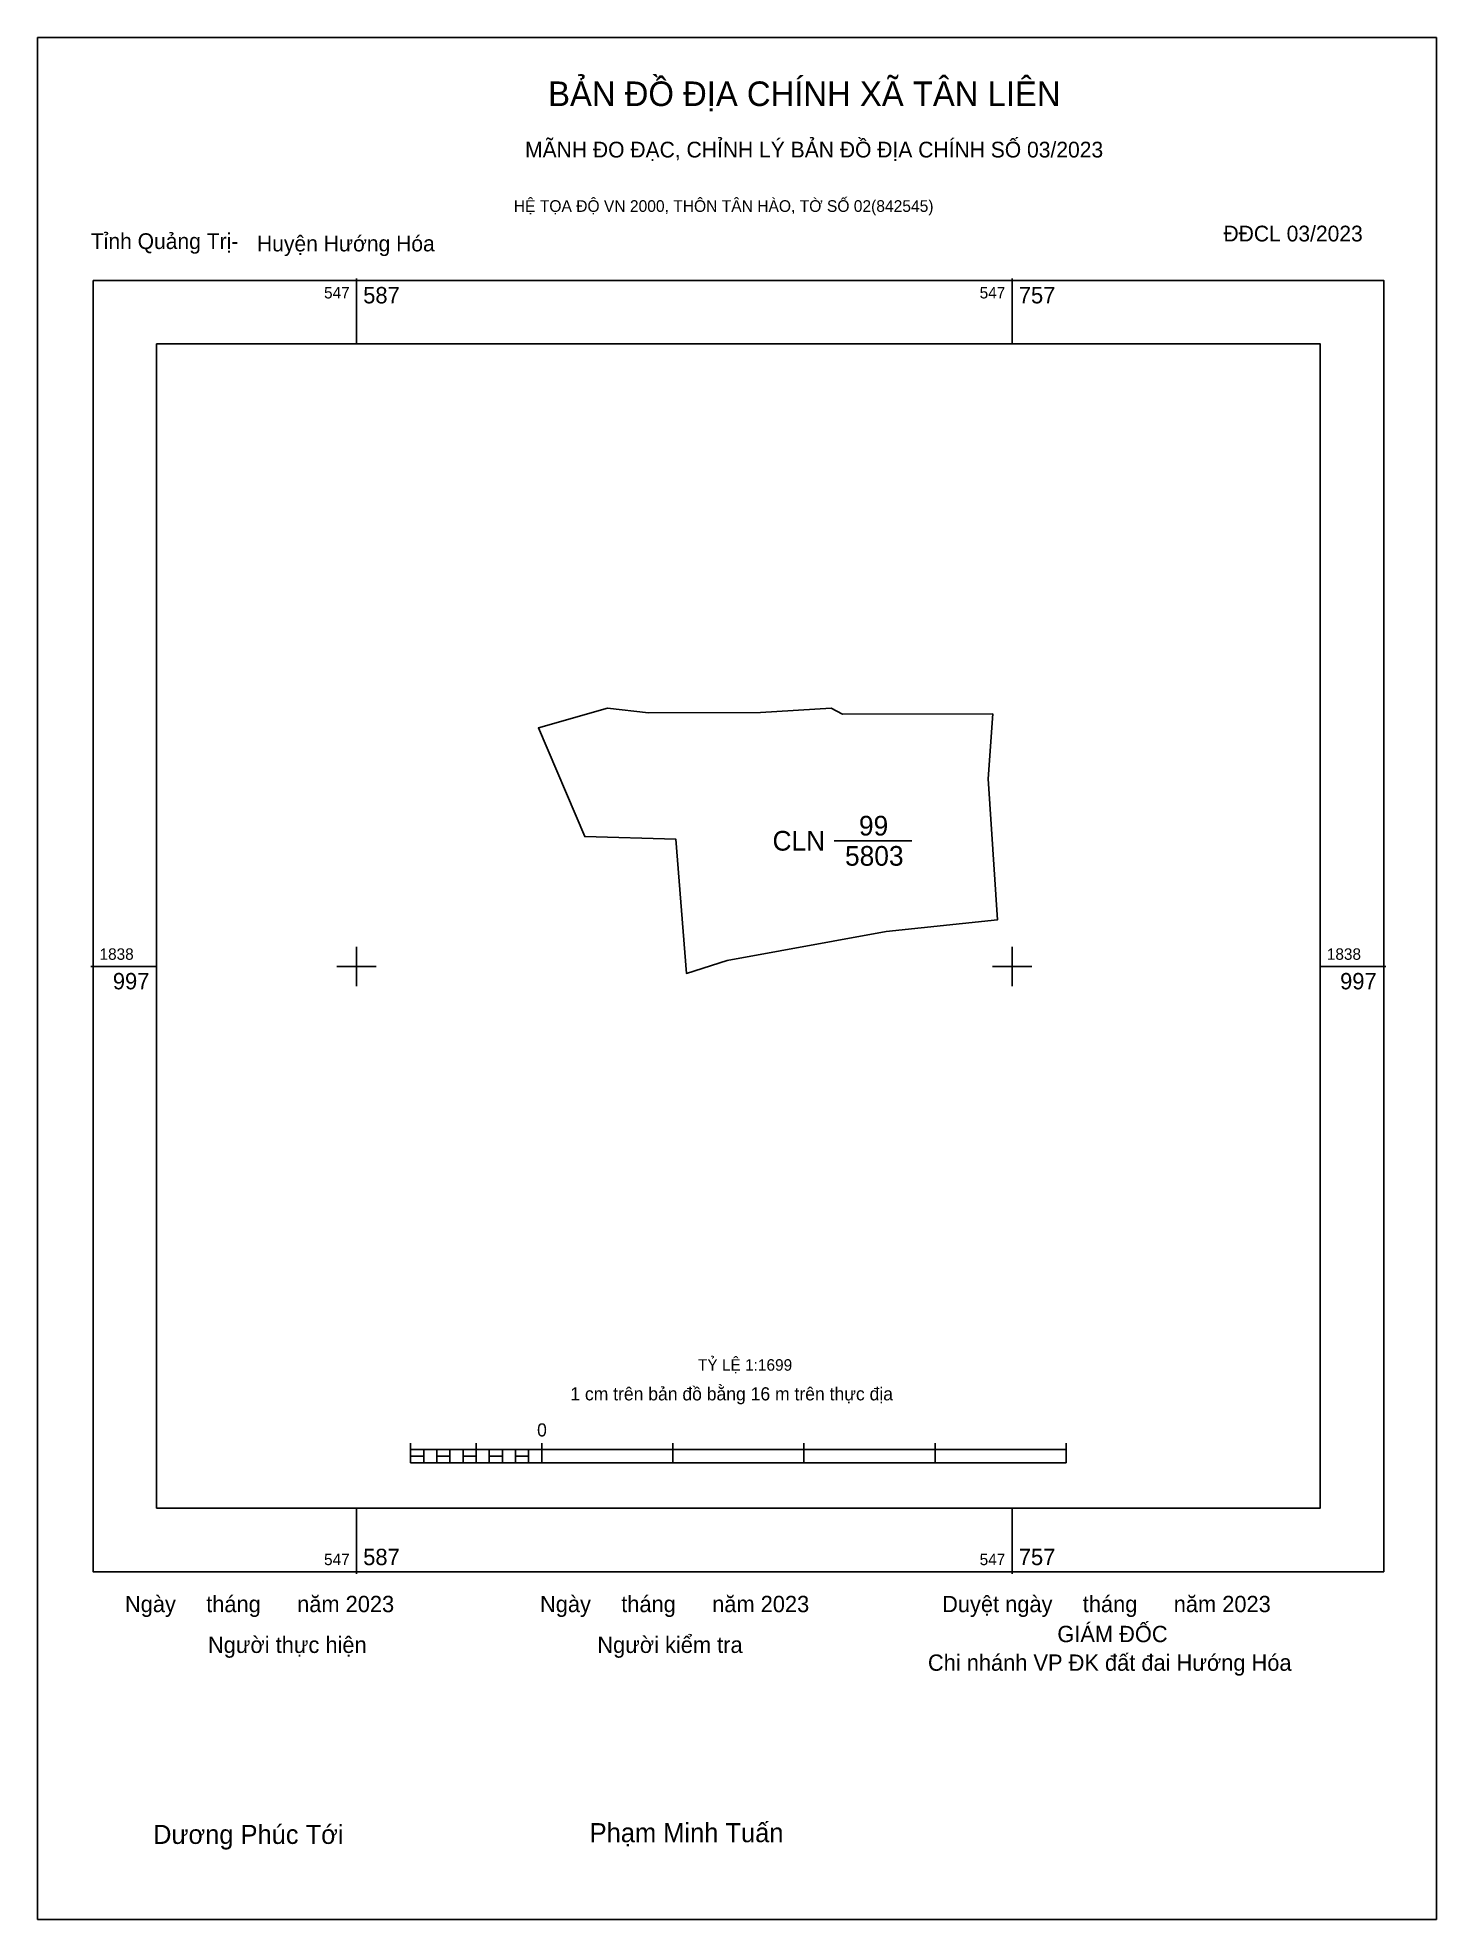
# Model space of a CAD drawing. Extents: x 547505 to 547868, y 1838751 to 1839238.
import ezdxf

# ---------------------------------------------------------------- set-up
doc = ezdxf.new("R2010")
doc.units = 0
for name, color, linetype in [('Level 10', 7, 'Continuous'), ('Level 13', 7, 'Continuous'), ('Level 15', 7, 'Continuous'), ('Level 6', 7, 'Continuous'), ('Level 62', 7, 'Continuous'), ('Level 63', 7, 'Continuous'), ('Level 9', 7, 'Continuous')]:
    doc.layers.add(name, color=color, linetype=linetype)

msp = doc.modelspace()

# ---------------------------------------------------------------- linework, layer by layer
at = {"layer": 'Level 10'}
msp.add_line((547711.44, 1839030.14), (547731.54, 1839030.14), dxfattribs=at)
msp.add_lwpolyline([(547710.66, 1839064.52), (547713.64, 1839062.92), (547752.56, 1839063.02), (547751.35, 1839046.2), (547753.75, 1839009.62), (547724.97, 1839006.62), (547683.73, 1838999.09), (547673.16, 1838995.77), (547670.44, 1839030.52), (547646.8, 1839031.22), (547634.82, 1839059.36), (547652.7, 1839064.45), (547663.31, 1839063.32), (547692.34, 1839063.33)], close=True, dxfattribs=at)
at = {"layer": 'Level 15'}
msp.add_lwpolyline([(547505.03, 1839238.2), (547867.52, 1839238.2), (547867.52, 1838750.73), (547505.03, 1838750.73)], close=True, dxfattribs=at)
at = {"layer": 'Level 62'}
msp.add_lwpolyline([(547535.84, 1839158.84), (547837.44, 1839158.84), (547837.44, 1838857.25), (547535.84, 1838857.25)], close=True, dxfattribs=at)
at = {"layer": 'Level 63'}
for p, q in [((547587.7, 1839175.83), (547587.7, 1839158.84)), ((547757.6, 1839175.83), (547757.6, 1839158.84)), ((547587.7, 1839002.7), (547587.7, 1838992.5)), ((547757.6, 1839002.7), (547757.6, 1838992.5)), ((547518.85, 1838997.6), (547535.84, 1838997.6)), ((547582.6, 1838997.6), (547592.8, 1838997.6)), ((547752.5, 1838997.6), (547762.7, 1838997.6)), ((547837.44, 1838997.6), (547854.43, 1838997.6)), ((547601.69, 1838874.12), (547601.69, 1838869.03)), ((547618.68, 1838874.12), (547618.68, 1838869.03)), ((547635.67, 1838874.12), (547635.67, 1838869.03)), ((547669.65, 1838874.12), (547669.65, 1838869.03)), ((547703.63, 1838874.12), (547703.63, 1838869.03)), ((547737.61, 1838874.12), (547737.61, 1838869.03)), ((547771.59, 1838874.12), (547771.59, 1838869.03)), ((547601.69, 1838872.43), (547771.59, 1838872.43)), ((547601.69, 1838869.03), (547771.59, 1838869.03)), ((547605.09, 1838872.43), (547605.09, 1838869.03)), ((547608.49, 1838872.43), (547608.49, 1838869.03)), ((547611.88, 1838872.43), (547611.88, 1838869.03)), ((547615.28, 1838872.43), (547615.28, 1838869.03)), ((547618.68, 1838872.43), (547618.68, 1838869.03)), ((547622.08, 1838872.43), (547622.08, 1838869.03)), ((547625.48, 1838872.43), (547625.48, 1838869.03)), ((547628.87, 1838872.43), (547628.87, 1838869.03)), ((547632.27, 1838872.43), (547632.27, 1838869.03)), ((547635.67, 1838872.43), (547635.67, 1838869.03)), ((547587.7, 1838857.25), (547587.7, 1838840.26)), ((547757.6, 1838857.25), (547757.6, 1838840.26))]:
    msp.add_line(p, q, dxfattribs=at)
for points in [[(547519.39, 1839175.3), (547853.9, 1839175.3), (547853.9, 1838840.79), (547519.39, 1838840.79)], [(547601.69, 1838870.73), (547605.09, 1838870.73), (547605.09, 1838869.03), (547601.69, 1838869.03)], [(547601.69, 1838870.73), (547605.09, 1838870.73), (547605.09, 1838869.03), (547601.69, 1838869.03)], [(547608.49, 1838870.73), (547611.88, 1838870.73), (547611.88, 1838869.03), (547608.49, 1838869.03)], [(547615.28, 1838870.73), (547618.68, 1838870.73), (547618.68, 1838869.03), (547615.28, 1838869.03)], [(547622.08, 1838870.73), (547625.48, 1838870.73), (547625.48, 1838869.03), (547622.08, 1838869.03)], [(547628.87, 1838870.73), (547632.27, 1838870.73), (547632.27, 1838869.03), (547628.87, 1838869.03)]]:
    msp.add_lwpolyline(points, close=True, dxfattribs=at)

# ---------------------------------------------------------------- texts
at = {"layer": 'Level 13'}
for s, p in [('99', (547717.88, 1839031.5)), ('CLN', (547695.48, 1839027.59)), ('5803', (547714.27, 1839023.68))]:
    msp.add_text(s, height=5.097, dxfattribs=at).set_placement(p)
at = {"layer": 'Level 6'}
msp.add_text('TỶ LỆ 1:1699', height=2.9867, dxfattribs=at).set_placement((547676.15, 1838892.86))
at = {"layer": 'Level 63'}
for s, height, p in [('BẢN ĐỒ ĐỊA CHÍNH XÃ TÂN LIÊN', 6.3605, (547637.32, 1839220.48)), ('MÃNH ĐO ĐẠC, CHỈNH LÝ BẢN ĐỒ ĐỊA CHÍNH SỐ 03/2023', 4.0813, (547631.35, 1839207.15)), ('HỆ TỌA ĐỘ VN 2000, THÔN TÂN HÀO, TỜ SỐ 02(842545)', 3.0212, (547628.44, 1839193.06)), ('547', 2.973, (547579.26, 1839170.63)), ('587', 4.248, (547589.4, 1839169.35)), ('547', 2.973, (547749.16, 1839170.63)), ('757', 4.248, (547759.3, 1839169.35)), ('1838', 2.973, (547521.08, 1838999.3)), ('1838', 2.973, (547839.14, 1838999.3)), ('997', 4.248, (547524.52, 1838991.65)), ('997', 4.248, (547842.57, 1838991.65)), ('1 cm trên bản đồ bằng 16 m trên thực địa', 3.398, (547643.08, 1838885.17)), ('0', 3.4, (547634.47, 1838875.82)), ('547', 2.973, (547579.26, 1838842.49)), ('587', 4.248, (547589.4, 1838842.49)), ('547', 2.973, (547749.16, 1838842.49)), ('757', 4.248, (547759.3, 1838842.49)), ('Ngày     tháng      năm 2023', 4.2277, (547527.66, 1838830.31)), ('Ngày     tháng      năm 2023', 4.2277, (547635.22, 1838830.31)), ('Duyệt ngày     tháng      năm 2023', 4.2277, (547739.43, 1838830.31)), ('Người kiểm tra', 4.2277, (547650.08, 1838819.74)), ('GIÁM ĐỐC', 4.228, (547769.29, 1838822.54)), ('Người thực hiện', 4.2277, (547549.17, 1838819.74)), ('Chi nhánh VP ĐK đất đai Hướng Hóa', 4.2277, (547735.76, 1838815.12)), ('Phạm Minh Tuấn', 4.9311, (547648.1, 1838770.72)), ('Dương Phúc Tới', 4.9311, (547534.95, 1838770.27))]:
    msp.add_text(s, height=height, dxfattribs=at).set_placement(p)
at = {"layer": 'Level 9'}
for s, p in [('Tỉnh Quảng Trị-', (547518.82, 1839183.43)), ('Huyện Hướng Hóa', (547561.88, 1839182.82)), ('ĐĐCL 03/2023', (547812.34, 1839185.4))]:
    msp.add_text(s, height=4.0813, dxfattribs=at).set_placement(p)

doc.saveas('drawing.dxf')
